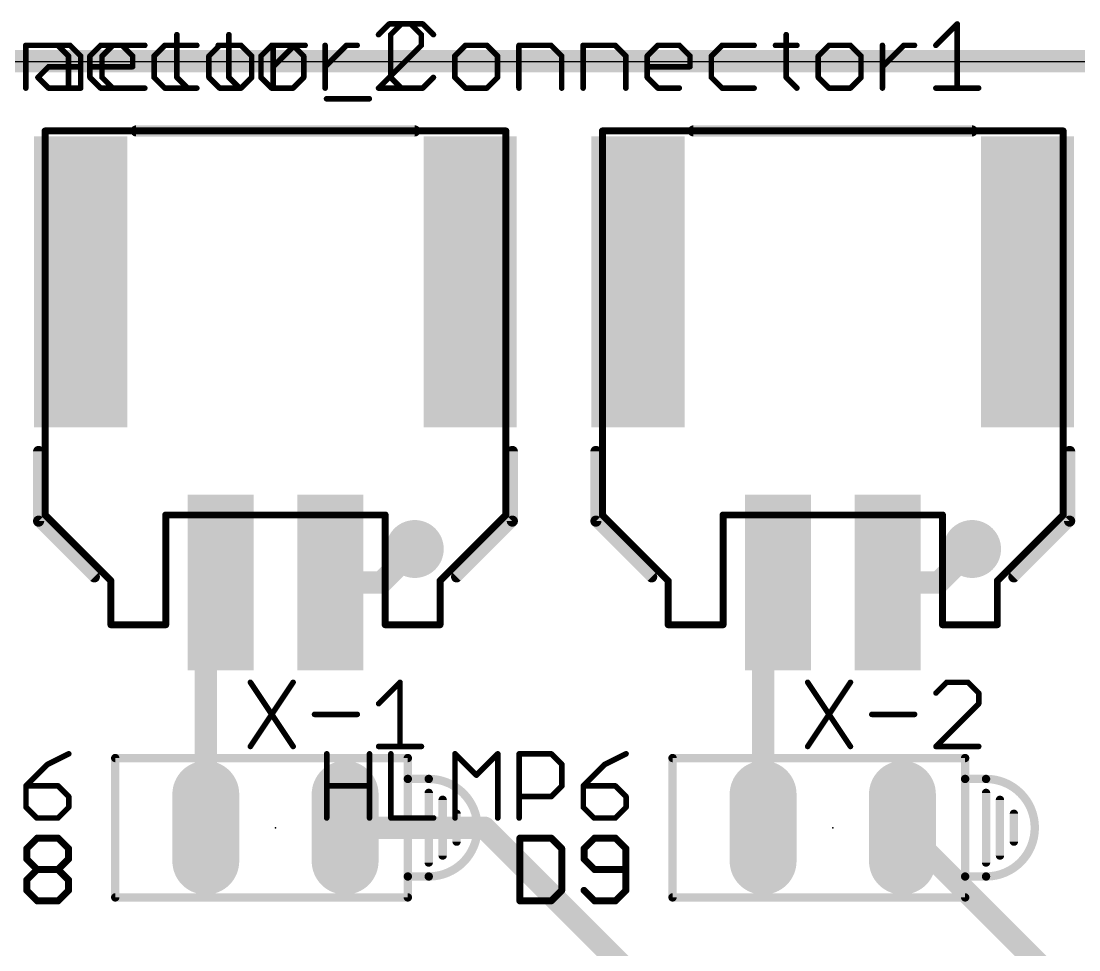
# Model space of a CAD drawing. Extents: x 8.2 to 88.1, y 6.1 to 80.7.
# Drawn here: x 27.11 to 46.4, y 63.81 to 80.74 of the extents above; entities that cross this region are included whole.
import ezdxf

# ---------------------------------------------------------------- set-up
doc = ezdxf.new("R2010")
doc.units = 0
for name, color, linetype in [('1', 22, 'CONTINUOUS'), ('16', 175, 'CONTINUOUS'), ('17', 82, 'CONTINUOUS'), ('18', 82, 'CONTINUOUS'), ('20', 7, 'CONTINUOUS'), ('21', 253, 'CONTINUOUS'), ('23', 7, 'CONTINUOUS'), ('25', 253, 'CONTINUOUS'), ('27', 253, 'CONTINUOUS'), ('51', 253, 'CONTINUOUS')]:
    doc.layers.add(name, color=color, linetype=linetype)

# ---------------------------------------------------------------- blocks, each defined once
blk = doc.blocks.new('LONGP100')
at = {"const_width": 1}
blk.add_lwpolyline([(-0.5, 0), (0.5, 0)], dxfattribs=at)
at = {"const_width": 0.5}
for points in [[(-0.5, 0.25, 1), (-0.5, -0.25)], [(0.5, -0.25, 1), (0.5, 0.25)]]:
    blk.add_lwpolyline(points, format="xyb", dxfattribs=at)
blk = doc.blocks.new('RECT')
blk.add_solid([(-0.5, -0.5), (0.5, -0.5), (-0.5, 0.5), (0.5, 0.5)])
blk = doc.blocks.new('ROUNDV')
at = {"const_width": 0.5}
blk.add_lwpolyline([(0, -0.25, 1), (0, 0.25, 1), (0, -0.25)], format="xyb", dxfattribs=at)

msp = doc.modelspace()

# ---------------------------------------------------------------- linework, layer by layer
at = {"layer": '1', "const_width": 0.4064}
for points in [[(33.68, 70.51), (34.29, 71.12)], [(43.84, 70.51), (44.45, 71.12)], [(30.48, 70.51), (30.75, 70.51)], [(30.48, 66.04), (30.48, 70.51)], [(32.75, 70.51), (33.68, 70.51)], [(40.91, 70.12), (40.91, 70.51)], [(42.91, 70.51), (43.84, 70.51)], [(40.64, 69.85), (40.91, 70.12)], [(40.64, 66.04), (40.64, 69.85)], [(35.56, 66.04), (33.02, 66.04)], [(39.37, 62.23), (35.56, 66.04)], [(46.99, 62.23), (43.18, 66.04)]]:
    msp.add_lwpolyline(points, dxfattribs=at)
at = {"layer": '1', "const_width": 0.2032}
for points in [[(34.3618, 71.0482, 1), (34.2182, 71.1918)], [(44.5218, 71.0482, 1), (44.3782, 71.1918)], [(30.48, 70.6116, 1), (30.48, 70.4084)], [(30.5816, 70.51, 1), (30.3784, 70.51)], [(30.75, 70.4084, 1), (30.75, 70.6116)], [(32.75, 70.6116, 1), (32.75, 70.4084)], [(33.6082, 70.5818, 1), (33.7518, 70.4382)], [(33.68, 70.4084, 1), (33.68, 70.6116)], [(41.0116, 70.51, 1), (40.8084, 70.51)], [(42.91, 70.6116, 1), (42.91, 70.4084)], [(43.7682, 70.5818, 1), (43.9118, 70.4382)], [(43.84, 70.4084, 1), (43.84, 70.6116)], [(40.8084, 70.12, 1), (41.0116, 70.12)], [(40.9818, 70.0482, 1), (40.8382, 70.1918)], [(40.7416, 69.85, 1), (40.5384, 69.85)], [(40.5682, 69.9218, 1), (40.7118, 69.7782)], [(30.3784, 66.04, 1), (30.5816, 66.04)], [(33.02, 66.1416, 1), (33.02, 65.9384)], [(35.6318, 66.1118, 1), (35.4882, 65.9682)], [(35.56, 65.9384, 1), (35.56, 66.1416)], [(40.5384, 66.04, 1), (40.7416, 66.04)], [(43.2518, 66.1118, 1), (43.1082, 65.9682)]]:
    msp.add_lwpolyline(points, format="xyb", dxfattribs=at)
at = {"layer": '16', "const_width": 0.4064}
msp.add_lwpolyline([(26.67, 80.01), (87.63, 80.01)], dxfattribs=at)
at = {"layer": '20'}
msp.add_line((87.3, 80), (26.67, 80), dxfattribs=at)
at = {"layer": '21'}
for points, const_width in [([(34.29, 78.74), (29.21, 78.74)], 0.2032), ([(44.45, 78.74), (39.37, 78.74)], 0.2032), ([(27.432, 72.898), (27.432, 71.628)], 0.2032), ([(36.068, 72.898), (36.068, 71.628)], 0.2032), ([(37.592, 72.898), (37.592, 71.628)], 0.2032), ([(46.228, 72.898), (46.228, 71.628)], 0.2032), ([(27.432, 71.628), (28.448, 70.612)], 0.2032), ([(36.068, 71.628), (35.052, 70.612)], 0.2032), ([(37.592, 71.628), (38.608, 70.612)], 0.2032), ([(46.228, 71.628), (45.212, 70.612)], 0.2032), ([(34.163, 67.31), (28.829, 67.31)], 0.1524), ([(28.829, 64.77), (28.829, 67.31)], 0.1524), ([(34.163, 67.31), (34.163, 66.929)], 0.1524), ([(44.323, 67.31), (38.989, 67.31)], 0.1524), ([(38.989, 64.77), (38.989, 67.31)], 0.1524), ([(44.323, 67.31), (44.323, 66.929)], 0.1524), ([(34.544, 66.929), (34.163, 66.929)], 0.1524), ([(34.163, 66.929), (34.163, 65.151)], 0.1524), ([(44.704, 66.929), (44.323, 66.929)], 0.1524), ([(44.323, 66.929), (44.323, 65.151)], 0.1524), ([(34.544, 65.405), (34.544, 66.675)], 0.1524), ([(44.704, 65.405), (44.704, 66.675)], 0.1524), ([(34.798, 65.532), (34.798, 66.548)], 0.1524), ([(44.958, 65.532), (44.958, 66.548)], 0.1524), ([(35.052, 65.786), (35.052, 66.294)], 0.1524), ([(45.212, 65.786), (45.212, 66.294)], 0.1524), ([(34.544, 65.151), (34.163, 65.151)], 0.1524), ([(34.163, 65.151), (34.163, 64.77)], 0.1524), ([(44.704, 65.151), (44.323, 65.151)], 0.1524), ([(44.323, 65.151), (44.323, 64.77)], 0.1524), ([(28.829, 64.77), (34.163, 64.77)], 0.1524), ([(38.989, 64.77), (44.323, 64.77)], 0.1524)]:
    msp.add_lwpolyline(points, dxfattribs=dict(at, const_width=const_width))
for points, const_width in [([(29.21, 78.7908, 1), (29.21, 78.6892)], 0.1016), ([(34.29, 78.6892, 1), (34.29, 78.7908)], 0.1016), ([(39.37, 78.7908, 1), (39.37, 78.6892)], 0.1016), ([(44.45, 78.6892, 1), (44.45, 78.7908)], 0.1016), ([(27.4828, 72.898, 1), (27.3812, 72.898)], 0.1016), ([(36.1188, 72.898, 1), (36.0172, 72.898)], 0.1016), ([(37.6428, 72.898, 1), (37.5412, 72.898)], 0.1016), ([(46.2788, 72.898, 1), (46.1772, 72.898)], 0.1016), ([(27.4679, 71.6639, 1), (27.3961, 71.5921)], 0.1016), ([(27.3812, 71.628, 1), (27.4828, 71.628)], 0.1016), ([(36.0172, 71.628, 1), (36.1188, 71.628)], 0.1016), ([(36.1039, 71.5921, 1), (36.0321, 71.6639)], 0.1016), ([(37.6279, 71.6639, 1), (37.5561, 71.5921)], 0.1016), ([(37.5412, 71.628, 1), (37.6428, 71.628)], 0.1016), ([(46.1772, 71.628, 1), (46.2788, 71.628)], 0.1016), ([(46.2639, 71.5921, 1), (46.1921, 71.6639)], 0.1016), ([(28.4121, 70.5761, 1), (28.4839, 70.6479)], 0.1016), ([(35.0161, 70.6479, 1), (35.0879, 70.5761)], 0.1016), ([(38.5721, 70.5761, 1), (38.6439, 70.6479)], 0.1016), ([(45.1761, 70.6479, 1), (45.2479, 70.5761)], 0.1016), ([(28.829, 67.3481, 1), (28.829, 67.2719)], 0.0762), ([(28.8671, 67.31, 1), (28.7909, 67.31)], 0.0762), ([(34.2011, 67.31, 1), (34.1249, 67.31)], 0.0762), ([(34.163, 67.2719, 1), (34.163, 67.3481)], 0.0762), ([(38.989, 67.3481, 1), (38.989, 67.2719)], 0.0762), ([(39.0271, 67.31, 1), (38.9509, 67.31)], 0.0762), ([(44.3611, 67.31, 1), (44.2849, 67.31)], 0.0762), ([(44.323, 67.2719, 1), (44.323, 67.3481)], 0.0762), ([(34.163, 66.9671, 1), (34.163, 66.8909)], 0.0762), ([(34.2011, 66.929, 1), (34.1249, 66.929)], 0.0762), ([(34.1249, 66.929, 1), (34.2011, 66.929)], 0.0762), ([(34.544, 65.151, 1), (34.544, 66.929)], 0.1524), ([(34.544, 66.9671, 1), (34.544, 66.8909)], 0.0762), ([(34.544, 66.8909, 1), (34.544, 66.9671)], 0.0762), ([(44.323, 66.9671, 1), (44.323, 66.8909)], 0.0762), ([(44.3611, 66.929, 1), (44.2849, 66.929)], 0.0762), ([(44.2849, 66.929, 1), (44.3611, 66.929)], 0.0762), ([(44.704, 65.151, 1), (44.704, 66.929)], 0.1524), ([(44.704, 66.9671, 1), (44.704, 66.8909)], 0.0762), ([(44.704, 66.8909, 1), (44.704, 66.9671)], 0.0762), ([(34.5821, 66.675, 1), (34.5059, 66.675)], 0.0762), ([(44.7421, 66.675, 1), (44.6659, 66.675)], 0.0762), ([(34.8361, 66.548, 1), (34.7599, 66.548)], 0.0762), ([(44.9961, 66.548, 1), (44.9199, 66.548)], 0.0762), ([(35.0901, 66.294, 1), (35.0139, 66.294)], 0.0762), ([(45.2501, 66.294, 1), (45.1739, 66.294)], 0.0762), ([(35.0139, 65.786, 1), (35.0901, 65.786)], 0.0762), ([(45.1739, 65.786, 1), (45.2501, 65.786)], 0.0762), ([(34.7599, 65.532, 1), (34.8361, 65.532)], 0.0762), ([(44.9199, 65.532, 1), (44.9961, 65.532)], 0.0762), ([(34.5059, 65.405, 1), (34.5821, 65.405)], 0.0762), ([(44.6659, 65.405, 1), (44.7421, 65.405)], 0.0762), ([(34.163, 65.1891, 1), (34.163, 65.1129)], 0.0762), ([(34.2011, 65.151, 1), (34.1249, 65.151)], 0.0762), ([(34.1249, 65.151, 1), (34.2011, 65.151)], 0.0762), ([(34.544, 65.1891, 1), (34.544, 65.1129)], 0.0762), ([(34.544, 65.1129, 1), (34.544, 65.1891)], 0.0762), ([(44.323, 65.1891, 1), (44.323, 65.1129)], 0.0762), ([(44.3611, 65.151, 1), (44.2849, 65.151)], 0.0762), ([(44.2849, 65.151, 1), (44.3611, 65.151)], 0.0762), ([(44.704, 65.1891, 1), (44.704, 65.1129)], 0.0762), ([(44.704, 65.1129, 1), (44.704, 65.1891)], 0.0762), ([(28.829, 64.8081, 1), (28.829, 64.7319)], 0.0762), ([(28.7909, 64.77, 1), (28.8671, 64.77)], 0.0762), ([(34.1249, 64.77, 1), (34.2011, 64.77)], 0.0762), ([(34.163, 64.7319, 1), (34.163, 64.8081)], 0.0762), ([(38.989, 64.8081, 1), (38.989, 64.7319)], 0.0762), ([(38.9509, 64.77, 1), (39.0271, 64.77)], 0.0762), ([(44.2849, 64.77, 1), (44.3611, 64.77)], 0.0762), ([(44.323, 64.7319, 1), (44.323, 64.8081)], 0.0762)]:
    msp.add_lwpolyline(points, format="xyb", dxfattribs=dict(at, const_width=const_width))
at = {"layer": '23'}
for p in [(31.75, 78.74), (41.91, 78.74), (31.75, 66.04), (41.91, 66.04)]:
    msp.add_point(p, dxfattribs=at)
at = {"layer": '25'}
for points, const_width in [([(31.2927, 68.6901), (32.0722, 67.5208)], 0.1016), ([(32.0722, 68.6901), (31.2927, 67.5208)], 0.1016), ([(33.6313, 68.3003), (34.021, 68.6901)], 0.1016), ([(34.021, 68.6901), (34.021, 67.5208)], 0.1016), ([(41.4527, 68.6901), (42.2322, 67.5208)], 0.1016), ([(42.2322, 68.6901), (41.4527, 67.5208)], 0.1016), ([(43.9861, 68.6901), (43.7913, 68.4952)], 0.1016), ([(44.3759, 68.6901), (43.9861, 68.6901)], 0.1016), ([(44.5708, 68.4952), (44.3759, 68.6901)], 0.1016), ([(44.5708, 68.3003), (44.5708, 68.4952)], 0.1016), ([(43.7913, 67.5208), (44.5708, 68.3003)], 0.1016), ([(32.462, 68.1054), (33.2415, 68.1054)], 0.1016), ([(42.622, 68.1054), (43.4015, 68.1054)], 0.1016), ([(33.6313, 67.5208), (34.4108, 67.5208)], 0.1016), ([(44.5708, 67.5208), (43.7913, 67.5208)], 0.1016), ([(27.2151, 65.6598), (27.4057, 65.8504)], 0.127), ([(27.4057, 65.8504), (27.787, 65.8504)], 0.127), ([(27.787, 65.8504), (27.9777, 65.6598)], 0.127), ([(36.2058, 65.8504), (36.2058, 64.7065)], 0.127), ([(36.7777, 65.8504), (36.2058, 65.8504)], 0.127), ([(36.9684, 65.6598), (36.7777, 65.8504)], 0.127), ([(37.5657, 65.8504), (37.3751, 65.6598)], 0.127), ([(37.947, 65.8504), (37.5657, 65.8504)], 0.127), ([(38.1377, 65.6598), (37.947, 65.8504)], 0.127), ([(27.2151, 65.4691), (27.2151, 65.6598)], 0.127), ([(27.9777, 65.6598), (27.9777, 65.4691)], 0.127), ([(36.9684, 64.8971), (36.9684, 65.6598)], 0.127), ([(37.3751, 65.6598), (37.3751, 65.4691)], 0.127), ([(38.1377, 64.8971), (38.1377, 65.6598)], 0.127), ([(27.4057, 65.2784), (27.2151, 65.4691)], 0.127), ([(27.9777, 65.4691), (27.787, 65.2784)], 0.127), ([(37.3751, 65.4691), (37.5657, 65.2784)], 0.127), ([(27.2151, 65.0878), (27.4057, 65.2784)], 0.127), ([(27.4057, 65.2784), (27.787, 65.2784)], 0.127), ([(27.787, 65.2784), (27.9777, 65.0878)], 0.127), ([(37.5657, 65.2784), (38.1377, 65.2784)], 0.127), ([(27.2151, 64.8971), (27.2151, 65.0878)], 0.127), ([(27.9777, 65.0878), (27.9777, 64.8971)], 0.127), ([(27.4057, 64.7065), (27.2151, 64.8971)], 0.127), ([(27.9777, 64.8971), (27.787, 64.7065)], 0.127), ([(36.7777, 64.7065), (36.9684, 64.8971)], 0.127), ([(37.3751, 64.8971), (37.5657, 64.7065)], 0.127), ([(37.947, 64.7065), (38.1377, 64.8971)], 0.127), ([(27.787, 64.7065), (27.4057, 64.7065)], 0.127), ([(36.2058, 64.7065), (36.7777, 64.7065)], 0.127), ([(37.5657, 64.7065), (37.947, 64.7065)], 0.127)]:
    msp.add_lwpolyline(points, dxfattribs=dict(at, const_width=const_width))
for points, const_width in [([(31.3138, 68.7042, 1), (31.2716, 68.676)], 0.0508), ([(32.0933, 68.676, 1), (32.0511, 68.7042)], 0.0508), ([(34.0464, 68.6901, 1), (33.9956, 68.6901)], 0.0508), ([(34.039, 68.6721, 1), (34.003, 68.7081)], 0.0508), ([(41.4738, 68.7042, 1), (41.4316, 68.676)], 0.0508), ([(42.2533, 68.676, 1), (42.2111, 68.7042)], 0.0508), ([(43.9861, 68.7155, 1), (43.9861, 68.6647)], 0.0508), ([(44.0041, 68.6721, 1), (43.9681, 68.7081)], 0.0508), ([(44.3939, 68.7081, 1), (44.3579, 68.6721)], 0.0508), ([(44.3759, 68.6647, 1), (44.3759, 68.7155)], 0.0508), ([(43.7733, 68.5132, 1), (43.8093, 68.4772)], 0.0508), ([(44.5962, 68.4952, 1), (44.5454, 68.4952)], 0.0508), ([(44.5528, 68.4772, 1), (44.5888, 68.5132)], 0.0508), ([(33.6133, 68.3183, 1), (33.6493, 68.2823)], 0.0508), ([(44.5454, 68.3003, 1), (44.5962, 68.3003)], 0.0508), ([(44.5888, 68.2823, 1), (44.5528, 68.3183)], 0.0508), ([(32.462, 68.1308, 1), (32.462, 68.08)], 0.0508), ([(33.2415, 68.08, 1), (33.2415, 68.1308)], 0.0508), ([(42.622, 68.1308, 1), (42.622, 68.08)], 0.0508), ([(43.4015, 68.08, 1), (43.4015, 68.1308)], 0.0508), ([(31.2716, 67.5349, 1), (31.3138, 67.5067)], 0.0508), ([(32.0511, 67.5067, 1), (32.0933, 67.5349)], 0.0508), ([(33.6313, 67.5462, 1), (33.6313, 67.4954)], 0.0508), ([(33.9956, 67.5208, 1), (34.0464, 67.5208)], 0.0508), ([(34.4108, 67.4954, 1), (34.4108, 67.5462)], 0.0508), ([(41.4316, 67.5349, 1), (41.4738, 67.5067)], 0.0508), ([(42.2111, 67.5067, 1), (42.2533, 67.5349)], 0.0508), ([(43.7733, 67.5388, 1), (43.8093, 67.5028)], 0.0508), ([(43.7913, 67.5462, 1), (43.7913, 67.4954)], 0.0508), ([(44.5708, 67.4954, 1), (44.5708, 67.5462)], 0.0508), ([(27.4057, 65.8822, 1), (27.4057, 65.8187)], 0.0635), ([(27.4282, 65.8279, 1), (27.3832, 65.8729)], 0.0635), ([(27.8094, 65.8729, 1), (27.7646, 65.8279)], 0.0635), ([(27.787, 65.8187, 1), (27.787, 65.8822)], 0.0635), ([(36.2376, 65.8504, 1), (36.1741, 65.8504)], 0.0635), ([(36.2058, 65.8822, 1), (36.2058, 65.8187)], 0.0635), ([(36.8001, 65.8729, 1), (36.7553, 65.8279)], 0.0635), ([(36.7777, 65.8187, 1), (36.7777, 65.8822)], 0.0635), ([(37.5657, 65.8822, 1), (37.5657, 65.8187)], 0.0635), ([(37.5882, 65.8279, 1), (37.5432, 65.8729)], 0.0635), ([(37.9694, 65.8729, 1), (37.9246, 65.8279)], 0.0635), ([(37.947, 65.8187, 1), (37.947, 65.8822)], 0.0635), ([(27.1926, 65.6823, 1), (27.2376, 65.6373)], 0.0635), ([(27.2468, 65.6598, 1), (27.1834, 65.6598)], 0.0635), ([(28.0095, 65.6598, 1), (27.946, 65.6598)], 0.0635), ([(27.9553, 65.6373, 1), (28.0001, 65.6823)], 0.0635), ([(37.0002, 65.6598, 1), (36.9367, 65.6598)], 0.0635), ([(36.946, 65.6373, 1), (36.9908, 65.6823)], 0.0635), ([(37.3526, 65.6823, 1), (37.3976, 65.6373)], 0.0635), ([(37.4069, 65.6598, 1), (37.3434, 65.6598)], 0.0635), ([(38.1695, 65.6598, 1), (38.1059, 65.6598)], 0.0635), ([(38.1153, 65.6373, 1), (38.1601, 65.6823)], 0.0635), ([(27.2376, 65.4915, 1), (27.1926, 65.4467)], 0.0635), ([(27.1834, 65.4691, 1), (27.2468, 65.4691)], 0.0635), ([(27.946, 65.4691, 1), (28.0095, 65.4691)], 0.0635), ([(28.0002, 65.4466, 1), (27.9552, 65.4916)], 0.0635), ([(37.3976, 65.4915, 1), (37.3526, 65.4467)], 0.0635), ([(37.3434, 65.4691, 1), (37.4069, 65.4691)], 0.0635), ([(27.4057, 65.3102, 1), (27.4057, 65.2467)], 0.0635), ([(27.4282, 65.2559, 1), (27.3832, 65.3009)], 0.0635), ([(27.3832, 65.256, 1), (27.4282, 65.3008)], 0.0635), ([(27.7645, 65.3009, 1), (27.8095, 65.2559)], 0.0635), ([(27.8094, 65.3009, 1), (27.7646, 65.2559)], 0.0635), ([(27.787, 65.2467, 1), (27.787, 65.3102)], 0.0635), ([(37.5657, 65.3102, 1), (37.5657, 65.2467)], 0.0635), ([(37.5432, 65.256, 1), (37.5882, 65.3008)], 0.0635), ([(38.1377, 65.2467, 1), (38.1377, 65.3102)], 0.0635), ([(27.1926, 65.1103, 1), (27.2376, 65.0653)], 0.0635), ([(27.2468, 65.0878, 1), (27.1834, 65.0878)], 0.0635), ([(28.0095, 65.0878, 1), (27.946, 65.0878)], 0.0635), ([(27.9553, 65.0653, 1), (28.0001, 65.1103)], 0.0635), ([(27.2376, 64.9196, 1), (27.1926, 64.8746)], 0.0635), ([(27.1834, 64.8971, 1), (27.2468, 64.8971)], 0.0635), ([(27.946, 64.8971, 1), (28.0095, 64.8971)], 0.0635), ([(28.0001, 64.8746, 1), (27.9553, 64.9196)], 0.0635), ([(36.9367, 64.8971, 1), (37.0002, 64.8971)], 0.0635), ([(36.9908, 64.8746, 1), (36.946, 64.9196)], 0.0635), ([(37.3976, 64.9196, 1), (37.3526, 64.8746)], 0.0635), ([(38.1059, 64.8971, 1), (38.1695, 64.8971)], 0.0635), ([(38.1601, 64.8746, 1), (38.1153, 64.9196)], 0.0635), ([(27.4057, 64.7383, 1), (27.4057, 64.6748)], 0.0635), ([(27.3832, 64.684, 1), (27.4282, 64.729)], 0.0635), ([(27.7646, 64.729, 1), (27.8094, 64.684)], 0.0635), ([(27.787, 64.6748, 1), (27.787, 64.7383)], 0.0635), ([(36.2058, 64.7383, 1), (36.2058, 64.6748)], 0.0635), ([(36.1741, 64.7065, 1), (36.2376, 64.7065)], 0.0635), ([(36.7553, 64.729, 1), (36.8001, 64.684)], 0.0635), ([(36.7777, 64.6748, 1), (36.7777, 64.7383)], 0.0635), ([(37.5657, 64.7383, 1), (37.5657, 64.6748)], 0.0635), ([(37.5432, 64.684, 1), (37.5882, 64.729)], 0.0635), ([(37.9246, 64.729, 1), (37.9694, 64.684)], 0.0635), ([(37.947, 64.6748, 1), (37.947, 64.7383)], 0.0635)]:
    msp.add_lwpolyline(points, format="xyb", dxfattribs=dict(at, const_width=const_width))
at = {"layer": '27', "const_width": 0.1016}
for points in [[(33.824, 80.6901), (33.6292, 80.4952)], [(34.2138, 80.6901), (33.824, 80.6901)], [(34.045, 80.6901), (33.8502, 80.4952)], [(34.4348, 80.6901), (34.045, 80.6901)], [(34.4087, 80.4952), (34.2138, 80.6901)], [(34.6297, 80.4952), (34.4348, 80.6901)], [(43.7892, 80.3003), (44.1789, 80.6901)], [(44.1789, 80.6901), (44.1789, 79.5208)], [(29.9525, 80.4952), (29.9525, 79.7156)], [(30.9008, 80.4952), (30.9008, 79.7156)], [(33.8502, 80.4952), (33.8502, 79.7156)], [(34.4087, 80.3003), (34.4087, 80.4952)], [(41.0608, 80.4952), (41.0608, 79.7156)], [(27.1981, 79.5208), (27.1981, 80.3003)], [(27.1981, 80.3003), (27.7827, 80.3003)], [(27.6139, 80.3003), (28.0037, 80.3003)], [(27.7827, 80.3003), (27.9776, 80.1054)], [(28.0037, 80.3003), (28.1986, 80.1054)], [(28.3674, 80.1054), (28.5622, 80.3003)], [(28.5622, 80.3003), (28.952, 80.3003)], [(28.7832, 80.3003), (28.5884, 80.1054)], [(29.3679, 80.3003), (28.7832, 80.3003)], [(28.952, 80.3003), (29.1469, 80.1054)], [(29.7315, 80.3003), (29.5367, 80.1054)], [(30.3162, 80.3003), (29.7315, 80.3003)], [(29.7577, 80.3003), (30.1474, 80.3003)], [(30.732, 80.3003), (30.5372, 80.1054)], [(30.706, 80.3003), (31.0957, 80.3003)], [(31.1218, 80.3003), (30.732, 80.3003)], [(31.3167, 80.1054), (31.1218, 80.3003)], [(31.6803, 80.3003), (31.4855, 80.1054)], [(32.0701, 80.3003), (31.6803, 80.3003)], [(31.7065, 79.5208), (31.7065, 80.3003)], [(31.7065, 79.9105), (32.0962, 80.3003)], [(32.265, 80.1054), (32.0701, 80.3003)], [(32.0962, 80.3003), (32.2911, 80.3003)], [(32.6548, 79.5208), (32.6548, 80.3003)], [(32.6548, 79.9105), (33.0445, 80.3003)], [(33.0445, 80.3003), (33.2394, 80.3003)], [(33.6292, 79.5208), (34.4087, 80.3003)], [(35.2143, 80.3003), (35.0195, 80.1054)], [(35.6041, 80.3003), (35.2143, 80.3003)], [(35.799, 80.1054), (35.6041, 80.3003)], [(36.1888, 79.5208), (36.1888, 80.3003)], [(36.1888, 80.3003), (36.7734, 80.3003)], [(36.7734, 80.3003), (36.9683, 80.1054)], [(37.3581, 79.5208), (37.3581, 80.3003)], [(37.3581, 80.3003), (37.9427, 80.3003)], [(37.9427, 80.3003), (38.1376, 80.1054)], [(38.5274, 80.1054), (38.7222, 80.3003)], [(38.7222, 80.3003), (39.112, 80.3003)], [(39.112, 80.3003), (39.3069, 80.1054)], [(39.8915, 80.3003), (39.6967, 80.1054)], [(40.4762, 80.3003), (39.8915, 80.3003)], [(40.866, 80.3003), (41.2557, 80.3003)], [(41.8403, 80.3003), (41.6455, 80.1054)], [(42.2301, 80.3003), (41.8403, 80.3003)], [(42.425, 80.1054), (42.2301, 80.3003)], [(42.8148, 79.5208), (42.8148, 80.3003)], [(42.8148, 79.9105), (43.2045, 80.3003)], [(43.2045, 80.3003), (43.3994, 80.3003)], [(27.9776, 80.1054), (27.9776, 79.5208)], [(28.1986, 80.1054), (28.1986, 79.5208)], [(28.3674, 79.7156), (28.3674, 80.1054)], [(28.5884, 80.1054), (28.5884, 79.7156)], [(29.1469, 80.1054), (29.1469, 79.9105)], [(29.5367, 80.1054), (29.5367, 79.7156)], [(30.5372, 80.1054), (30.5372, 79.7156)], [(31.3167, 79.7156), (31.3167, 80.1054)], [(31.4855, 80.1054), (31.4855, 79.7156)], [(32.265, 79.7156), (32.265, 80.1054)], [(35.0195, 80.1054), (35.0195, 79.7156)], [(35.799, 79.7156), (35.799, 80.1054)], [(36.9683, 80.1054), (36.9683, 79.5208)], [(38.1376, 80.1054), (38.1376, 79.5208)], [(38.5274, 79.7156), (38.5274, 80.1054)], [(39.3069, 80.1054), (39.3069, 79.9105)], [(39.6967, 80.1054), (39.6967, 79.7156)], [(41.6455, 80.1054), (41.6455, 79.7156)], [(42.425, 79.7156), (42.425, 80.1054)], [(27.4191, 79.7156), (27.6139, 79.9105)], [(27.6139, 79.9105), (28.1986, 79.9105)], [(29.1469, 79.9105), (28.3674, 79.9105)], [(39.3069, 79.9105), (38.5274, 79.9105)], [(27.6139, 79.5208), (27.4191, 79.7156)], [(28.5622, 79.5208), (28.3674, 79.7156)], [(28.5884, 79.7156), (28.7832, 79.5208)], [(29.5367, 79.7156), (29.7315, 79.5208)], [(29.9525, 79.7156), (30.1474, 79.5208)], [(30.5372, 79.7156), (30.732, 79.5208)], [(30.9008, 79.7156), (31.0957, 79.5208)], [(31.1218, 79.5208), (31.3167, 79.7156)], [(31.4855, 79.7156), (31.6803, 79.5208)], [(32.0701, 79.5208), (32.265, 79.7156)], [(33.8502, 79.7156), (34.045, 79.5208)], [(34.4348, 79.5208), (34.6297, 79.7156)], [(35.0195, 79.7156), (35.2143, 79.5208)], [(35.6041, 79.5208), (35.799, 79.7156)], [(38.7222, 79.5208), (38.5274, 79.7156)], [(39.6967, 79.7156), (39.8915, 79.5208)], [(41.0608, 79.7156), (41.2557, 79.5208)], [(41.6455, 79.7156), (41.8403, 79.5208)], [(42.2301, 79.5208), (42.425, 79.7156)], [(28.1986, 79.5208), (27.6139, 79.5208)], [(28.952, 79.5208), (28.5622, 79.5208)], [(28.7832, 79.5208), (29.3679, 79.5208)], [(29.7315, 79.5208), (30.3162, 79.5208)], [(30.732, 79.5208), (31.1218, 79.5208)], [(31.6803, 79.5208), (32.0701, 79.5208)], [(34.4087, 79.5208), (33.6292, 79.5208)], [(34.045, 79.5208), (34.4348, 79.5208)], [(35.2143, 79.5208), (35.6041, 79.5208)], [(39.112, 79.5208), (38.7222, 79.5208)], [(39.8915, 79.5208), (40.4762, 79.5208)], [(41.8403, 79.5208), (42.2301, 79.5208)], [(43.7892, 79.5208), (44.5687, 79.5208)], [(32.6809, 79.326), (33.4604, 79.326)], [(27.9816, 67.3871), (27.5918, 67.1922)], [(32.6849, 66.2178), (32.6849, 67.3871)], [(33.4644, 67.3871), (33.4644, 66.2178)], [(33.8542, 67.3871), (33.8542, 66.2178)], [(35.0235, 66.2178), (35.0235, 67.3871)], [(35.0235, 67.3871), (35.4132, 66.9973)], [(35.4132, 66.9973), (35.803, 67.3871)], [(35.803, 67.3871), (35.803, 66.2178)], [(36.1928, 66.2178), (36.1928, 67.3871)], [(36.1928, 67.3871), (36.7774, 67.3871)], [(36.7774, 67.3871), (36.9723, 67.1922)], [(38.1416, 67.3871), (37.7518, 67.1922)], [(27.5918, 67.1922), (27.2021, 66.8024)], [(36.9723, 67.1922), (36.9723, 66.8024)], [(37.7518, 67.1922), (37.3621, 66.8024)], [(27.2021, 66.8024), (27.2021, 66.4126)], [(27.7867, 66.8024), (27.2021, 66.8024)], [(27.9816, 66.6075), (27.7867, 66.8024)], [(32.6849, 66.8024), (33.4644, 66.8024)], [(36.9723, 66.8024), (36.7774, 66.6075)], [(37.3621, 66.8024), (37.3621, 66.4126)], [(37.9467, 66.8024), (37.3621, 66.8024)], [(38.1416, 66.6075), (37.9467, 66.8024)], [(27.9816, 66.4126), (27.9816, 66.6075)], [(36.7774, 66.6075), (36.1928, 66.6075)], [(38.1416, 66.4126), (38.1416, 66.6075)], [(27.2021, 66.4126), (27.3969, 66.2178)], [(27.7867, 66.2178), (27.9816, 66.4126)], [(37.3621, 66.4126), (37.5569, 66.2178)], [(37.9467, 66.2178), (38.1416, 66.4126)], [(27.3969, 66.2178), (27.7867, 66.2178)], [(33.8542, 66.2178), (34.6337, 66.2178)], [(37.5569, 66.2178), (37.9467, 66.2178)]]:
    msp.add_lwpolyline(points, dxfattribs=at)
at = {"layer": '27', "const_width": 0.0508}
for points in [[(33.824, 80.7155, 1), (33.824, 80.6647)], [(33.842, 80.6721, 1), (33.806, 80.7081)], [(34.045, 80.7155, 1), (34.045, 80.6647)], [(34.063, 80.6721, 1), (34.027, 80.7081)], [(34.2318, 80.7081, 1), (34.1958, 80.6721)], [(34.2138, 80.6647, 1), (34.2138, 80.7155)], [(34.4528, 80.7081, 1), (34.4168, 80.6721)], [(34.4348, 80.6647, 1), (34.4348, 80.7155)], [(44.2043, 80.6901, 1), (44.1535, 80.6901)], [(44.1969, 80.6721, 1), (44.1609, 80.7081)], [(29.9779, 80.4952, 1), (29.9271, 80.4952)], [(30.9262, 80.4952, 1), (30.8754, 80.4952)], [(33.6112, 80.5132, 1), (33.6472, 80.4772)], [(33.8322, 80.5132, 1), (33.8682, 80.4772)], [(33.8756, 80.4952, 1), (33.8248, 80.4952)], [(34.4341, 80.4952, 1), (34.3833, 80.4952)], [(34.3907, 80.4772, 1), (34.4267, 80.5132)], [(34.6117, 80.4772, 1), (34.6477, 80.5132)], [(41.0862, 80.4952, 1), (41.0354, 80.4952)], [(27.2235, 80.3003, 1), (27.1727, 80.3003)], [(27.1981, 80.3257, 1), (27.1981, 80.2749)], [(27.6139, 80.3257, 1), (27.6139, 80.2749)], [(27.8007, 80.3183, 1), (27.7647, 80.2823)], [(27.7827, 80.2749, 1), (27.7827, 80.3257)], [(28.0217, 80.3183, 1), (27.9857, 80.2823)], [(28.0037, 80.2749, 1), (28.0037, 80.3257)], [(28.5622, 80.3257, 1), (28.5622, 80.2749)], [(28.5802, 80.2823, 1), (28.5442, 80.3183)], [(28.7832, 80.3257, 1), (28.7832, 80.2749)], [(28.8012, 80.2823, 1), (28.7652, 80.3183)], [(28.97, 80.3183, 1), (28.934, 80.2823)], [(28.952, 80.2749, 1), (28.952, 80.3257)], [(29.3679, 80.2749, 1), (29.3679, 80.3257)], [(29.7315, 80.3257, 1), (29.7315, 80.2749)], [(29.7495, 80.2823, 1), (29.7135, 80.3183)], [(29.7577, 80.3257, 1), (29.7577, 80.2749)], [(30.1474, 80.2749, 1), (30.1474, 80.3257)], [(30.3162, 80.2749, 1), (30.3162, 80.3257)], [(30.706, 80.3257, 1), (30.706, 80.2749)], [(30.732, 80.3257, 1), (30.732, 80.2749)], [(30.75, 80.2823, 1), (30.714, 80.3183)], [(31.0957, 80.2749, 1), (31.0957, 80.3257)], [(31.1398, 80.3183, 1), (31.1038, 80.2823)], [(31.1218, 80.2749, 1), (31.1218, 80.3257)], [(31.6803, 80.3257, 1), (31.6803, 80.2749)], [(31.6983, 80.2823, 1), (31.6623, 80.3183)], [(31.7319, 80.3003, 1), (31.6811, 80.3003)], [(32.0881, 80.3183, 1), (32.0521, 80.2823)], [(32.0701, 80.2749, 1), (32.0701, 80.3257)], [(32.0962, 80.3257, 1), (32.0962, 80.2749)], [(32.1142, 80.2823, 1), (32.0782, 80.3183)], [(32.2911, 80.2749, 1), (32.2911, 80.3257)], [(32.6802, 80.3003, 1), (32.6294, 80.3003)], [(33.0445, 80.3257, 1), (33.0445, 80.2749)], [(33.0625, 80.2823, 1), (33.0265, 80.3183)], [(33.2394, 80.2749, 1), (33.2394, 80.3257)], [(34.3833, 80.3003, 1), (34.4341, 80.3003)], [(34.4267, 80.2823, 1), (34.3907, 80.3183)], [(35.2143, 80.3257, 1), (35.2143, 80.2749)], [(35.2323, 80.2823, 1), (35.1963, 80.3183)], [(35.6221, 80.3183, 1), (35.5861, 80.2823)], [(35.6041, 80.2749, 1), (35.6041, 80.3257)], [(36.2142, 80.3003, 1), (36.1634, 80.3003)], [(36.1888, 80.3257, 1), (36.1888, 80.2749)], [(36.7914, 80.3183, 1), (36.7554, 80.2823)], [(36.7734, 80.2749, 1), (36.7734, 80.3257)], [(37.3835, 80.3003, 1), (37.3327, 80.3003)], [(37.3581, 80.3257, 1), (37.3581, 80.2749)], [(37.9607, 80.3183, 1), (37.9247, 80.2823)], [(37.9427, 80.2749, 1), (37.9427, 80.3257)], [(38.7222, 80.3257, 1), (38.7222, 80.2749)], [(38.7402, 80.2823, 1), (38.7042, 80.3183)], [(39.13, 80.3183, 1), (39.094, 80.2823)], [(39.112, 80.2749, 1), (39.112, 80.3257)], [(39.8915, 80.3257, 1), (39.8915, 80.2749)], [(39.9095, 80.2823, 1), (39.8735, 80.3183)], [(40.4762, 80.2749, 1), (40.4762, 80.3257)], [(40.866, 80.3257, 1), (40.866, 80.2749)], [(41.2557, 80.2749, 1), (41.2557, 80.3257)], [(41.8403, 80.3257, 1), (41.8403, 80.2749)], [(41.8583, 80.2823, 1), (41.8223, 80.3183)], [(42.2481, 80.3183, 1), (42.2121, 80.2823)], [(42.2301, 80.2749, 1), (42.2301, 80.3257)], [(42.8402, 80.3003, 1), (42.7894, 80.3003)], [(43.2045, 80.3257, 1), (43.2045, 80.2749)], [(43.2225, 80.2823, 1), (43.1865, 80.3183)], [(43.3994, 80.2749, 1), (43.3994, 80.3257)], [(43.7712, 80.3183, 1), (43.8072, 80.2823)], [(28.003, 80.1054, 1), (27.9522, 80.1054)], [(27.9596, 80.0874, 1), (27.9956, 80.1234)], [(28.224, 80.1054, 1), (28.1732, 80.1054)], [(28.1806, 80.0874, 1), (28.2166, 80.1234)], [(28.3494, 80.1234, 1), (28.3854, 80.0874)], [(28.3928, 80.1054, 1), (28.342, 80.1054)], [(28.5704, 80.1234, 1), (28.6064, 80.0874)], [(28.6138, 80.1054, 1), (28.563, 80.1054)], [(29.1723, 80.1054, 1), (29.1215, 80.1054)], [(29.1289, 80.0874, 1), (29.1649, 80.1234)], [(29.5187, 80.1234, 1), (29.5547, 80.0874)], [(29.5621, 80.1054, 1), (29.5113, 80.1054)], [(30.5192, 80.1234, 1), (30.5552, 80.0874)], [(30.5626, 80.1054, 1), (30.5118, 80.1054)], [(31.3421, 80.1054, 1), (31.2913, 80.1054)], [(31.2987, 80.0874, 1), (31.3347, 80.1234)], [(31.4675, 80.1234, 1), (31.5035, 80.0874)], [(31.5109, 80.1054, 1), (31.4601, 80.1054)], [(32.2904, 80.1054, 1), (32.2396, 80.1054)], [(32.247, 80.0874, 1), (32.283, 80.1234)], [(35.0015, 80.1234, 1), (35.0375, 80.0874)], [(35.0449, 80.1054, 1), (34.9941, 80.1054)], [(35.8244, 80.1054, 1), (35.7736, 80.1054)], [(35.781, 80.0874, 1), (35.817, 80.1234)], [(36.9937, 80.1054, 1), (36.9429, 80.1054)], [(36.9503, 80.0874, 1), (36.9863, 80.1234)], [(38.163, 80.1054, 1), (38.1122, 80.1054)], [(38.1196, 80.0874, 1), (38.1556, 80.1234)], [(38.5094, 80.1234, 1), (38.5454, 80.0874)], [(38.5528, 80.1054, 1), (38.502, 80.1054)], [(39.3323, 80.1054, 1), (39.2815, 80.1054)], [(39.2889, 80.0874, 1), (39.3249, 80.1234)], [(39.6787, 80.1234, 1), (39.7147, 80.0874)], [(39.7221, 80.1054, 1), (39.6713, 80.1054)], [(41.6275, 80.1234, 1), (41.6635, 80.0874)], [(41.6709, 80.1054, 1), (41.6201, 80.1054)], [(42.4504, 80.1054, 1), (42.3996, 80.1054)], [(42.407, 80.0874, 1), (42.443, 80.1234)], [(27.6139, 79.9359, 1), (27.6139, 79.8851)], [(27.6319, 79.8925, 1), (27.5959, 79.9285)], [(28.1986, 79.8851, 1), (28.1986, 79.9359)], [(28.3674, 79.9359, 1), (28.3674, 79.8851)], [(29.1215, 79.9105, 1), (29.1723, 79.9105)], [(29.1469, 79.8851, 1), (29.1469, 79.9359)], [(31.6885, 79.9285, 1), (31.7245, 79.8925)], [(32.6368, 79.9285, 1), (32.6728, 79.8925)], [(38.5274, 79.9359, 1), (38.5274, 79.8851)], [(39.2815, 79.9105, 1), (39.3323, 79.9105)], [(39.3069, 79.8851, 1), (39.3069, 79.9359)], [(42.7968, 79.9285, 1), (42.8328, 79.8925)], [(27.4371, 79.7336, 1), (27.4011, 79.6976)], [(27.4011, 79.7336, 1), (27.4371, 79.6976)], [(28.3854, 79.7336, 1), (28.3494, 79.6976)], [(28.342, 79.7156, 1), (28.3928, 79.7156)], [(28.6064, 79.7336, 1), (28.5704, 79.6976)], [(28.563, 79.7156, 1), (28.6138, 79.7156)], [(29.5547, 79.7336, 1), (29.5187, 79.6976)], [(29.5113, 79.7156, 1), (29.5621, 79.7156)], [(29.9705, 79.7336, 1), (29.9345, 79.6976)], [(29.9271, 79.7156, 1), (29.9779, 79.7156)], [(30.5552, 79.7336, 1), (30.5192, 79.6976)], [(30.5118, 79.7156, 1), (30.5626, 79.7156)], [(30.9188, 79.7336, 1), (30.8828, 79.6976)], [(30.8754, 79.7156, 1), (30.9262, 79.7156)], [(31.2913, 79.7156, 1), (31.3421, 79.7156)], [(31.3347, 79.6976, 1), (31.2987, 79.7336)], [(31.5035, 79.7336, 1), (31.4675, 79.6976)], [(31.4601, 79.7156, 1), (31.5109, 79.7156)], [(32.2396, 79.7156, 1), (32.2904, 79.7156)], [(32.283, 79.6976, 1), (32.247, 79.7336)], [(33.8682, 79.7336, 1), (33.8322, 79.6976)], [(33.8248, 79.7156, 1), (33.8756, 79.7156)], [(34.6477, 79.6976, 1), (34.6117, 79.7336)], [(35.0375, 79.7336, 1), (35.0015, 79.6976)], [(34.9941, 79.7156, 1), (35.0449, 79.7156)], [(35.7736, 79.7156, 1), (35.8244, 79.7156)], [(35.817, 79.6976, 1), (35.781, 79.7336)], [(38.5454, 79.7336, 1), (38.5094, 79.6976)], [(38.502, 79.7156, 1), (38.5528, 79.7156)], [(39.7147, 79.7336, 1), (39.6787, 79.6976)], [(39.6713, 79.7156, 1), (39.7221, 79.7156)], [(41.0788, 79.7336, 1), (41.0428, 79.6976)], [(41.0354, 79.7156, 1), (41.0862, 79.7156)], [(41.6635, 79.7336, 1), (41.6275, 79.6976)], [(41.6201, 79.7156, 1), (41.6709, 79.7156)], [(42.3996, 79.7156, 1), (42.4504, 79.7156)], [(42.443, 79.6976, 1), (42.407, 79.7336)], [(27.1727, 79.5208, 1), (27.2235, 79.5208)], [(27.6139, 79.5462, 1), (27.6139, 79.4954)], [(27.5959, 79.5028, 1), (27.6319, 79.5388)], [(27.9522, 79.5208, 1), (28.003, 79.5208)], [(28.1732, 79.5208, 1), (28.224, 79.5208)], [(28.1986, 79.4954, 1), (28.1986, 79.5462)], [(28.5622, 79.5462, 1), (28.5622, 79.4954)], [(28.5442, 79.5028, 1), (28.5802, 79.5388)], [(28.7832, 79.5462, 1), (28.7832, 79.4954)], [(28.7652, 79.5028, 1), (28.8012, 79.5388)], [(28.952, 79.4954, 1), (28.952, 79.5462)], [(29.3679, 79.4954, 1), (29.3679, 79.5462)], [(29.7315, 79.5462, 1), (29.7315, 79.4954)], [(29.7135, 79.5028, 1), (29.7495, 79.5388)], [(30.1294, 79.5028, 1), (30.1654, 79.5388)], [(30.3162, 79.4954, 1), (30.3162, 79.5462)], [(30.732, 79.5462, 1), (30.732, 79.4954)], [(30.714, 79.5028, 1), (30.75, 79.5388)], [(31.0777, 79.5028, 1), (31.1137, 79.5388)], [(31.1038, 79.5388, 1), (31.1398, 79.5028)], [(31.1218, 79.4954, 1), (31.1218, 79.5462)], [(31.6803, 79.5462, 1), (31.6803, 79.4954)], [(31.6623, 79.5028, 1), (31.6983, 79.5388)], [(31.6811, 79.5208, 1), (31.7319, 79.5208)], [(32.0521, 79.5388, 1), (32.0881, 79.5028)], [(32.0701, 79.4954, 1), (32.0701, 79.5462)], [(32.6294, 79.5208, 1), (32.6802, 79.5208)], [(33.6112, 79.5388, 1), (33.6472, 79.5028)], [(33.6292, 79.5462, 1), (33.6292, 79.4954)], [(34.045, 79.5462, 1), (34.045, 79.4954)], [(34.027, 79.5028, 1), (34.063, 79.5388)], [(34.4087, 79.4954, 1), (34.4087, 79.5462)], [(34.4168, 79.5388, 1), (34.4528, 79.5028)], [(34.4348, 79.4954, 1), (34.4348, 79.5462)], [(35.2143, 79.5462, 1), (35.2143, 79.4954)], [(35.1963, 79.5028, 1), (35.2323, 79.5388)], [(35.5861, 79.5388, 1), (35.6221, 79.5028)], [(35.6041, 79.4954, 1), (35.6041, 79.5462)], [(36.1634, 79.5208, 1), (36.2142, 79.5208)], [(36.9429, 79.5208, 1), (36.9937, 79.5208)], [(37.3327, 79.5208, 1), (37.3835, 79.5208)], [(38.1122, 79.5208, 1), (38.163, 79.5208)], [(38.7222, 79.5462, 1), (38.7222, 79.4954)], [(38.7042, 79.5028, 1), (38.7402, 79.5388)], [(39.112, 79.4954, 1), (39.112, 79.5462)], [(39.8915, 79.5462, 1), (39.8915, 79.4954)], [(39.8735, 79.5028, 1), (39.9095, 79.5388)], [(40.4762, 79.4954, 1), (40.4762, 79.5462)], [(41.2377, 79.5028, 1), (41.2737, 79.5388)], [(41.8403, 79.5462, 1), (41.8403, 79.4954)], [(41.8223, 79.5028, 1), (41.8583, 79.5388)], [(42.2121, 79.5388, 1), (42.2481, 79.5028)], [(42.2301, 79.4954, 1), (42.2301, 79.5462)], [(42.7894, 79.5208, 1), (42.8402, 79.5208)], [(43.7892, 79.5462, 1), (43.7892, 79.4954)], [(44.1535, 79.5208, 1), (44.2043, 79.5208)], [(44.5687, 79.4954, 1), (44.5687, 79.5462)], [(32.6809, 79.3514, 1), (32.6809, 79.3006)], [(33.4604, 79.3006, 1), (33.4604, 79.3514)], [(27.993, 67.3644, 1), (27.9702, 67.4098)], [(32.7103, 67.3871, 1), (32.6595, 67.3871)], [(33.4898, 67.3871, 1), (33.439, 67.3871)], [(33.8796, 67.3871, 1), (33.8288, 67.3871)], [(35.0415, 67.4051, 1), (35.0055, 67.3691)], [(35.0489, 67.3871, 1), (34.9981, 67.3871)], [(35.8284, 67.3871, 1), (35.7776, 67.3871)], [(35.821, 67.3691, 1), (35.785, 67.4051)], [(36.2182, 67.3871, 1), (36.1674, 67.3871)], [(36.1928, 67.4125, 1), (36.1928, 67.3617)], [(36.7954, 67.4051, 1), (36.7594, 67.3691)], [(36.7774, 67.3617, 1), (36.7774, 67.4125)], [(38.153, 67.3644, 1), (38.1302, 67.4098)], [(27.5804, 67.2149, 1), (27.6032, 67.1695)], [(27.6098, 67.1742, 1), (27.5738, 67.2102)], [(36.9977, 67.1922, 1), (36.9469, 67.1922)], [(36.9543, 67.1742, 1), (36.9903, 67.2102)], [(37.7404, 67.2149, 1), (37.7632, 67.1695)], [(37.7698, 67.1742, 1), (37.7338, 67.2102)], [(35.3952, 67.0153, 1), (35.4312, 66.9793)], [(35.3952, 66.9793, 1), (35.4312, 67.0153)], [(27.1841, 66.8204, 1), (27.2201, 66.7844)], [(27.2275, 66.8024, 1), (27.1767, 66.8024)], [(27.2021, 66.8278, 1), (27.2021, 66.777)], [(27.8047, 66.8204, 1), (27.7687, 66.7844)], [(27.7867, 66.777, 1), (27.7867, 66.8278)], [(32.6849, 66.8278, 1), (32.6849, 66.777)], [(33.4644, 66.777, 1), (33.4644, 66.8278)], [(36.9469, 66.8024, 1), (36.9977, 66.8024)], [(36.9903, 66.7844, 1), (36.9543, 66.8204)], [(37.3441, 66.8204, 1), (37.3801, 66.7844)], [(37.3875, 66.8024, 1), (37.3367, 66.8024)], [(37.3621, 66.8278, 1), (37.3621, 66.777)], [(37.9647, 66.8204, 1), (37.9287, 66.7844)], [(37.9467, 66.777, 1), (37.9467, 66.8278)], [(28.007, 66.6075, 1), (27.9562, 66.6075)], [(27.9636, 66.5895, 1), (27.9996, 66.6255)], [(36.1928, 66.6329, 1), (36.1928, 66.5821)], [(36.7594, 66.6255, 1), (36.7954, 66.5895)], [(36.7774, 66.5821, 1), (36.7774, 66.6329)], [(38.167, 66.6075, 1), (38.1162, 66.6075)], [(38.1236, 66.5895, 1), (38.1596, 66.6255)], [(27.2201, 66.4306, 1), (27.1841, 66.3946)], [(27.1767, 66.4126, 1), (27.2275, 66.4126)], [(27.9562, 66.4126, 1), (28.007, 66.4126)], [(27.9996, 66.3946, 1), (27.9636, 66.4306)], [(37.3801, 66.4306, 1), (37.3441, 66.3946)], [(37.3367, 66.4126, 1), (37.3875, 66.4126)], [(38.1162, 66.4126, 1), (38.167, 66.4126)], [(38.1596, 66.3946, 1), (38.1236, 66.4306)], [(27.3969, 66.2432, 1), (27.3969, 66.1924)], [(27.3789, 66.1998, 1), (27.4149, 66.2358)], [(27.7687, 66.2358, 1), (27.8047, 66.1998)], [(27.7867, 66.1924, 1), (27.7867, 66.2432)], [(32.6595, 66.2178, 1), (32.7103, 66.2178)], [(33.439, 66.2178, 1), (33.4898, 66.2178)], [(33.8542, 66.2432, 1), (33.8542, 66.1924)], [(33.8288, 66.2178, 1), (33.8796, 66.2178)], [(34.6337, 66.1924, 1), (34.6337, 66.2432)], [(34.9981, 66.2178, 1), (35.0489, 66.2178)], [(35.7776, 66.2178, 1), (35.8284, 66.2178)], [(36.1674, 66.2178, 1), (36.2182, 66.2178)], [(37.5569, 66.2432, 1), (37.5569, 66.1924)], [(37.5389, 66.1998, 1), (37.5749, 66.2358)], [(37.9287, 66.2358, 1), (37.9647, 66.1998)], [(37.9467, 66.1924, 1), (37.9467, 66.2432)]]:
    msp.add_lwpolyline(points, format="xyb", dxfattribs=at)
at = {"layer": '51', "const_width": 0.0635}
for points in [[(27.55, 78.7718, 1), (27.55, 78.7083)], [(27.5817, 78.74, 1), (27.5183, 78.74)], [(35.9818, 78.74, 1), (35.9183, 78.74)], [(35.95, 78.7083, 1), (35.95, 78.7718)], [(37.7418, 78.74, 1), (37.6782, 78.74)], [(37.71, 78.7718, 1), (37.71, 78.7083)], [(46.1418, 78.74, 1), (46.0782, 78.74)], [(46.11, 78.7083, 1), (46.11, 78.7718)], [(27.5725, 71.7625, 1), (27.5275, 71.7175)], [(27.5183, 71.74, 1), (27.5817, 71.74)], [(29.75, 71.7718, 1), (29.75, 71.7083)], [(29.7817, 71.74, 1), (29.7183, 71.74)], [(33.7818, 71.74, 1), (33.7182, 71.74)], [(33.75, 71.7083, 1), (33.75, 71.7718)], [(35.9183, 71.74, 1), (35.9818, 71.74)], [(35.9725, 71.7175, 1), (35.9275, 71.7625)], [(37.7325, 71.7625, 1), (37.6875, 71.7175)], [(37.6782, 71.74, 1), (37.7418, 71.74)], [(39.91, 71.7718, 1), (39.91, 71.7083)], [(39.9418, 71.74, 1), (39.8783, 71.74)], [(43.9418, 71.74, 1), (43.8783, 71.74)], [(43.91, 71.7083, 1), (43.91, 71.7718)], [(46.0782, 71.74, 1), (46.1418, 71.74)], [(46.1325, 71.7175, 1), (46.0875, 71.7625)], [(28.7817, 70.54, 1), (28.7183, 70.54)], [(28.7275, 70.5175, 1), (28.7725, 70.5625)], [(34.7275, 70.5625, 1), (34.7725, 70.5175)], [(34.7818, 70.54, 1), (34.7182, 70.54)], [(38.9418, 70.54, 1), (38.8783, 70.54)], [(38.8875, 70.5175, 1), (38.9325, 70.5625)], [(44.8875, 70.5625, 1), (44.9325, 70.5175)], [(44.9418, 70.54, 1), (44.8783, 70.54)], [(28.75, 69.7718, 1), (28.75, 69.7083)], [(29.75, 69.7083, 1), (29.75, 69.7718)], [(33.75, 69.7718, 1), (33.75, 69.7083)], [(34.75, 69.7083, 1), (34.75, 69.7718)], [(38.91, 69.7718, 1), (38.91, 69.7083)], [(39.91, 69.7083, 1), (39.91, 69.7718)], [(43.91, 69.7718, 1), (43.91, 69.7083)], [(44.91, 69.7083, 1), (44.91, 69.7718)], [(28.7183, 69.74, 1), (28.7817, 69.74)], [(29.7183, 69.74, 1), (29.7817, 69.74)], [(33.7182, 69.74, 1), (33.7818, 69.74)], [(34.7182, 69.74, 1), (34.7818, 69.74)], [(38.8783, 69.74, 1), (38.9418, 69.74)], [(39.8783, 69.74, 1), (39.9418, 69.74)], [(43.8783, 69.74, 1), (43.9418, 69.74)], [(44.8783, 69.74, 1), (44.9418, 69.74)]]:
    msp.add_lwpolyline(points, format="xyb", dxfattribs=at)
at = {"layer": '51', "const_width": 0.127}
for points in [[(27.55, 78.74), (27.55, 71.74)], [(35.95, 78.74), (27.55, 78.74)], [(35.95, 71.74), (35.95, 78.74)], [(37.71, 78.74), (37.71, 71.74)], [(46.11, 78.74), (37.71, 78.74)], [(46.11, 71.74), (46.11, 78.74)], [(27.55, 71.74), (28.75, 70.54)], [(29.75, 69.74), (29.75, 71.74)], [(29.75, 71.74), (33.75, 71.74)], [(33.75, 71.74), (33.75, 69.74)], [(34.75, 70.54), (35.95, 71.74)], [(37.71, 71.74), (38.91, 70.54)], [(39.91, 69.74), (39.91, 71.74)], [(39.91, 71.74), (43.91, 71.74)], [(43.91, 71.74), (43.91, 69.74)], [(44.91, 70.54), (46.11, 71.74)], [(28.75, 70.54), (28.75, 69.74)], [(34.75, 69.74), (34.75, 70.54)], [(38.91, 70.54), (38.91, 69.74)], [(44.91, 69.74), (44.91, 70.54)], [(28.75, 69.74), (29.75, 69.74)], [(33.75, 69.74), (34.75, 69.74)], [(38.91, 69.74), (39.91, 69.74)], [(43.91, 69.74), (44.91, 69.74)]]:
    msp.add_lwpolyline(points, dxfattribs=at)

# ---------------------------------------------------------------- block references
at = {"layer": '1', "rotation": 180}
for p, xscale, yscale in [((28.2, 75.99), 1.7, 5.3), ((35.3, 75.99), 1.7, 5.3), ((38.36, 75.99), 1.7, 5.3), ((45.46, 75.99), 1.7, 5.3), ((30.75, 70.51), 1.2, 3.2), ((32.75, 70.51), 1.2, 3.2), ((40.91, 70.51), 1.2, 3.2), ((42.91, 70.51), 1.2, 3.2)]:
    msp.add_blockref('RECT', p, dxfattribs=dict(at, xscale=xscale, yscale=yscale))
at = {"layer": '17', "xscale": 1.2192, "yscale": 1.2192, "rotation": 270}
for p in [(30.48, 66.04), (30.48, 66.04), (33.02, 66.04), (33.02, 66.04), (40.64, 66.04), (40.64, 66.04), (43.18, 66.04), (43.18, 66.04)]:
    msp.add_blockref('LONGP100', p, dxfattribs=at)
at = {"layer": '18', "xscale": 1.0556, "yscale": 1.0556}
for p in [(34.29, 71.12), (34.29, 71.12), (44.45, 71.12), (44.45, 71.12)]:
    msp.add_blockref('ROUNDV', p, dxfattribs=at)

doc.saveas('drawing.dxf')
